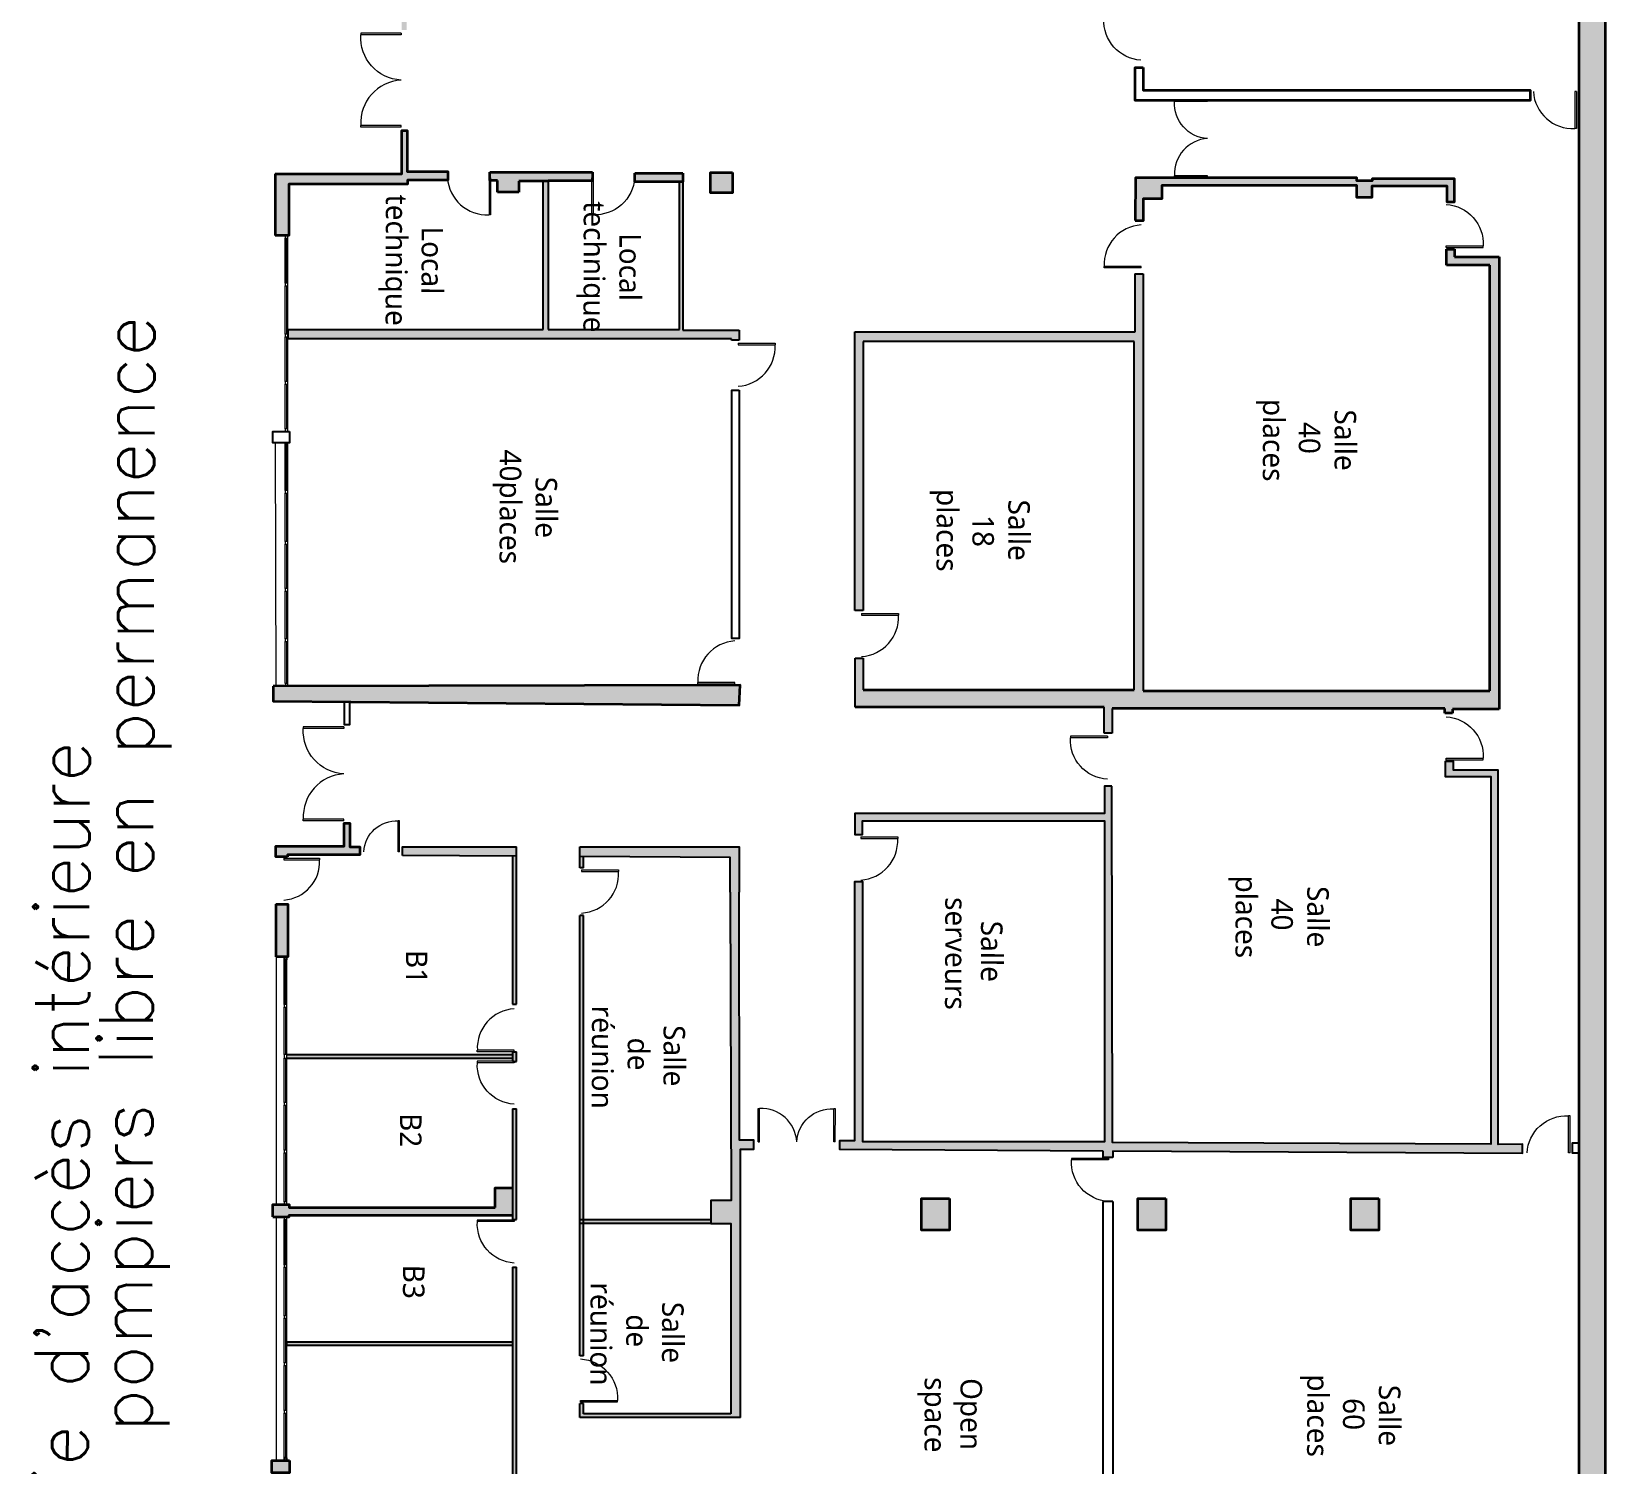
# Model space of a CAD drawing. Extents: x -6460 to -5341, y -3478 to -2628.
# Drawn here: x -6367.52 to -6338.22, y -3272.76 to -3246.09 of the extents above; entities that cross this region are included whole.
import ezdxf

# ---------------------------------------------------------------- set-up
doc = ezdxf.new("R2010")
doc.units = 0
doc.layers.add('11_EPAIS', color=4, linetype='CONTINUOUS')
for name, color, linetype, lineweight in [('Ar0-Hatch1', 1, 'CONTINUOUS', 5), ('Ar0-Texte1', 144, 'CONTINUOUS', 15), ('Ar0-Texte2', 6, 'CONTINUOUS', 15), ('Ar2-Coupe-Gras', 7, 'CONTINUOUS', 35), ('Ar2-Maçon', 7, 'CONTINUOUS', 35), ('Ar2-Vue-FIN', 9, 'CONTINUOUS', 9), ('Ar6-Cloison', 3, 'CONTINUOUS', 25), ('Ar7-Menuiserie', 4, 'CONTINUOUS', 9), ('Ar7-Porte', 4, 'CONTINUOUS', 9)]:
    doc.layers.add(name, color=color, linetype=linetype, lineweight=lineweight)
doc.styles.add('arial', font='arial.ttf', dxfattribs={"width": 0.9999})
doc.styles.get("Standard").update_dxf_attribs({"font": 'romans.shx'})

# ---------------------------------------------------------------- blocks, each defined once
blk = doc.blocks.new('porte')
at = {"layer": 'Ar7-Porte', "ltscale": 0.1}
for p, q in [((-0.03, 0.699), (0, 0.699)), ((-0.03, 0), (0, 0))]:
    blk.add_line(p, q, dxfattribs=at)
at = {"layer": 'Ar7-Porte'}
for points in [[(-0.03, 0), (-0.03, 0.699)], [(0, 0), (0, 0.699)]]:
    blk.add_lwpolyline(points, dxfattribs=at)
blk.add_arc((0.043, -0.043), 0.743, 3.3029, 93.3029, dxfattribs=at)

msp = doc.modelspace()

# ---------------------------------------------------------------- hatches: boundary and pattern name
at = {"layer": 'Ar0-Hatch1', "ltscale": 0.1}
h = msp.add_hatch(color=256, dxfattribs=at)
h.dxf.hatch_style = 1
h.paths.add_polyline_path([(-6361.601, -3229.391), (-6362.991, -3229.385), (-6362.989, -3232.703), (-6362.804, -3232.703), (-6362.804, -3232.703), (-6362.755, -3232.703), (-6362.755, -3229.882), (-6361.602, -3229.885)])
h.paths.add_polyline_path([(-6357.511, -3229.412), (-6359.778, -3229.401), (-6359.78, -3229.891), (-6357.514, -3229.898), (-6357.514, -3229.853), (-6357.514, -3229.853)])
h.paths.add_polyline_path([(-6353.549, -3229.432), (-6355.712, -3229.421), (-6355.714, -3229.903), (-6353.552, -3229.91), (-6353.552, -3229.865), (-6353.551, -3229.865)])
h.paths.add_polyline_path([(-6349.594, -3229.452), (-6351.739, -3229.441), (-6351.74, -3229.915), (-6349.597, -3229.922)])
h.paths.add_polyline_path([(-6345.617, -3229.472), (-6347.753, -3229.461), (-6347.755, -3229.928), (-6345.619, -3229.934), (-6345.619, -3229.889), (-6345.619, -3229.889)])
h.paths.add_polyline_path([(-6341.633, -3229.491), (-6343.785, -3229.481), (-6343.786, -3229.94), (-6341.638, -3229.946), (-6341.638, -3229.901), (-6341.635, -3229.901)])
h.paths.add_polyline_path([(-6338.225, -3229.509), (-6339.804, -3229.501), (-6339.805, -3229.952), (-6338.72, -3229.955), (-6338.72, -3277.426), (-6338.225, -3277.426)])
h.paths.add_polyline_path([(-6360.6, -3237.971), (-6358.509, -3237.971), (-6358.509, -3239.161), (-6358.794, -3239.161), (-6358.794, -3239.449), (-6358.434, -3239.449), (-6358.437, -3237.822), (-6358.513, -3237.822), (-6358.513, -3237.898), (-6360.702, -3237.898), (-6360.702, -3239.298), (-6362.715, -3239.298), (-6362.715, -3239.389), (-6360.711, -3239.389), (-6360.711, -3239.474), (-6360.6, -3239.474)])
h.paths.add_polyline_path([(-6360.599, -3240.263), (-6360.708, -3240.263), (-6360.708, -3240.285), (-6362.985, -3240.285), (-6362.985, -3240.438), (-6360.599, -3240.436), (-6360.599, -3240.374)])
h.paths.add_polyline_path([(-6359.767, -3248.698), (-6360.525, -3248.698), (-6360.525, -3247.934), (-6360.623, -3247.934), (-6360.623, -3248.74), (-6362.98, -3248.74), (-6362.98, -3249.89), (-6362.795, -3249.89), (-6362.795, -3249.89), (-6362.746, -3249.89), (-6362.727, -3249.89), (-6362.727, -3248.933), (-6360.522, -3248.933), (-6360.522, -3248.858), (-6359.767, -3248.858)])
h.paths.add_polyline_path([(-6354.332, -3258.259), (-6363.017, -3258.279), (-6363.017, -3258.556), (-6354.345, -3258.628)])
h.paths.add_polyline_path([(-6357.077, -3248.707), (-6358.989, -3248.707), (-6358.989, -3248.867), (-6358.846, -3248.867), (-6358.846, -3249.085), (-6358.447, -3249.085), (-6358.447, -3248.877), (-6357.905, -3248.877), (-6357.905, -3248.873), (-6357.077, -3248.873)])
h.paths.add_polyline_path([(-6355.396, -3248.729), (-6356.287, -3248.729), (-6356.287, -3248.89), (-6355.396, -3248.89)])
h.paths.add_polyline_path([(-6354.47, -3248.717), (-6354.881, -3248.717), (-6354.881, -3249.095), (-6354.47, -3249.095)])
h.paths.add_polyline_path([(-6346.477, -3248.949), (-6342.857, -3248.949), (-6342.857, -3249.178), (-6342.567, -3249.178), (-6342.567, -3248.964), (-6341.175, -3248.964), (-6341.175, -3249.263), (-6341.035, -3249.263), (-6341.035, -3248.833), (-6342.566, -3248.833), (-6342.566, -3248.871), (-6342.854, -3248.871), (-6342.854, -3248.814), (-6346.974, -3248.814), (-6346.976, -3249.607), (-6346.823, -3249.607), (-6346.823, -3249.198), (-6346.477, -3249.198)])
h.paths.add_polyline_path([(-6354.346, -3251.648), (-6355.396, -3251.648), (-6355.396, -3248.89), (-6355.456, -3248.89), (-6355.456, -3251.638), (-6357.905, -3251.638), (-6357.905, -3248.877), (-6357.993, -3248.877), (-6357.993, -3251.638), (-6362.743, -3251.638), (-6362.743, -3251.81), (-6354.491, -3251.81), (-6354.491, -3251.837), (-6354.346, -3251.837)])
h.paths.add_polyline_path([(-6360.822, -3241.567), (-6361.258, -3241.567), (-6361.258, -3241.522), (-6361.336, -3241.522), (-6361.336, -3241.54), (-6361.337, -3241.564), (-6362.733, -3241.564), (-6362.733, -3241.642), (-6360.94, -3241.642), (-6360.94, -3242.375), (-6360.856, -3242.375), (-6360.866, -3241.637), (-6360.822, -3241.637)])
h.paths.add_polyline_path([(-6358.433, -3240.148), (-6358.506, -3240.148), (-6358.506, -3240.375), (-6360.599, -3240.375), (-6360.599, -3240.436), (-6360.009, -3240.436), (-6360.009, -3240.744), (-6359.929, -3240.744), (-6359.929, -3240.44), (-6358.508, -3240.44), (-6358.508, -3241.58), (-6359.934, -3241.58), (-6359.934, -3241.562), (-6360.01, -3241.562), (-6360.01, -3241.586), (-6360.043, -3241.586), (-6360.043, -3241.648), (-6358.503, -3241.648), (-6358.503, -3242.34), (-6358.433, -3242.34)])
h.paths.add_polyline_path([(-6358.435, -3243.259), (-6358.521, -3243.259), (-6358.521, -3243.307), (-6359.496, -3243.307), (-6359.496, -3243.403), (-6358.525, -3243.403), (-6358.525, -3245.174), (-6362.749, -3245.174), (-6362.749, -3245.076), (-6362.801, -3245.076), (-6362.982, -3245.076), (-6362.982, -3245.288), (-6360.628, -3245.286), (-6360.628, -3246.062), (-6360.537, -3246.062), (-6360.537, -3245.347), (-6358.435, -3245.347)])
h.paths.add_polyline_path([(-6360.385, -3243.304), (-6360.881, -3243.304), (-6360.881, -3243.254), (-6360.91, -3243.254), (-6360.91, -3243.283), (-6360.94, -3243.283), (-6360.94, -3243.31), (-6362.739, -3243.31), (-6362.739, -3243.38), (-6361.295, -3243.38), (-6361.295, -3243.478), (-6361.205, -3243.478), (-6361.205, -3243.385), (-6360.385, -3243.385)])
h.paths.add_polyline_path([(-6358.44, -3234.615), (-6358.307, -3234.482), (-6358.363, -3234.423), (-6358.514, -3234.587), (-6358.511, -3234.681), (-6362.73, -3234.655), (-6362.73, -3234.722), (-6358.514, -3234.753), (-6358.514, -3236.93), (-6358.437, -3236.925)])
h.paths.add_polyline_path([(-6357.533, -3233.705), (-6357.475, -3233.705), (-6357.475, -3233.635), (-6357.529, -3233.635), (-6357.529, -3232.652), (-6357.606, -3232.652), (-6357.606, -3233.67), (-6357.715, -3233.801), (-6357.67, -3233.859)])
h.paths.add_polyline_path([(-6352.012, -3235.178), (-6356.984, -3235.178), (-6356.984, -3238.274), (-6356.899, -3238.274), (-6356.899, -3235.261), (-6354.049, -3235.261), (-6354.049, -3239.25), (-6353.98, -3239.25), (-6353.98, -3235.271), (-6352.012, -3235.271)])
h.paths.add_polyline_path([(-6357.514, -3229.903), (-6357.514, -3229.898), (-6357.622, -3229.897), (-6357.622, -3231.775), (-6357.523, -3231.775)])
h.paths.add_polyline_path([(-6347.954, -3235.199), (-6348.096, -3235.199), (-6348.096, -3239.285), (-6350.49, -3239.285), (-6350.49, -3239.205), (-6350.784, -3239.205), (-6350.784, -3239.268), (-6350.948, -3239.268), (-6350.948, -3239.25), (-6354.049, -3239.25), (-6354.049, -3239.26), (-6354.504, -3239.26), (-6354.504, -3239.165), (-6354.808, -3239.165), (-6354.808, -3239.248), (-6356.976, -3239.248), (-6356.976, -3245.314), (-6355.986, -3245.314), (-6355.986, -3245.146), (-6356.816, -3245.146), (-6356.816, -3239.389), (-6354.807, -3239.389), (-6354.807, -3239.472), (-6354.496, -3239.472), (-6354.496, -3239.404), (-6352.386, -3239.415), (-6350.782, -3239.415), (-6350.782, -3239.487), (-6350.483, -3239.487), (-6350.483, -3239.423), (-6348.102, -3239.423), (-6348.102, -3245.195), (-6350.071, -3245.195), (-6350.071, -3245.354), (-6347.952, -3245.354), (-6347.952, -3244.242), (-6347.902, -3244.242), (-6347.902, -3244.082), (-6347.954, -3244.082)])
h.paths.add_polyline_path([(-6350.833, -3235.187), (-6351.066, -3235.187), (-6351.066, -3235.266), (-6351.032, -3235.266), (-6351.032, -3239.25), (-6350.948, -3239.25), (-6350.948, -3235.279), (-6350.833, -3235.279)])
h.paths.add_polyline_path([(-6348.096, -3235.199), (-6349.946, -3235.199), (-6349.946, -3235.282), (-6348.096, -3235.282)], flags=17)
h.paths.add_polyline_path([(-6346.823, -3235.231), (-6346.977, -3235.231), (-6346.977, -3245.759), (-6346.823, -3245.759), (-6346.823, -3239.505), (-6346.49, -3239.505), (-6346.49, -3239.452), (-6342.831, -3239.452), (-6342.831, -3239.539), (-6342.522, -3239.539), (-6342.522, -3239.478), (-6338.72, -3239.478), (-6338.72, -3239.327), (-6342.523, -3239.327), (-6342.523, -3239.225), (-6342.852, -3239.225), (-6342.852, -3239.301), (-6344.005, -3239.301), (-6346.493, -3239.288), (-6346.493, -3239.215), (-6346.823, -3239.215)])
h.paths.add_polyline_path([(-6345.087, -3235.231), (-6346.823, -3235.231), (-6346.823, -3235.295), (-6345.087, -3235.295)], flags=17)
h.paths.add_polyline_path([(-6343.348, -3235.234), (-6344.203, -3235.227), (-6344.203, -3235.305), (-6344.085, -3235.305), (-6344.085, -3239.288), (-6344.005, -3239.288), (-6344.005, -3235.303), (-6343.348, -3235.303)])
h.paths.add_polyline_path([(-6338.72, -3235.245), (-6341.713, -3235.244), (-6341.722, -3235.058), (-6341.795, -3235.061), (-6341.795, -3235.246), (-6342.457, -3235.238), (-6342.457, -3235.308), (-6338.72, -3235.308)])
h.paths.add_polyline_path([(-6346.83, -3250.6), (-6346.978, -3250.6), (-6346.978, -3251.684), (-6352.195, -3251.684), (-6352.195, -3256.871), (-6352.042, -3256.871), (-6352.042, -3251.86), (-6346.999, -3251.86), (-6346.999, -3258.344), (-6352.042, -3258.344), (-6352.042, -3257.756), (-6352.186, -3257.756), (-6352.186, -3258.668), (-6347.554, -3258.668), (-6347.554, -3259.151), (-6347.405, -3259.151), (-6347.405, -3258.693), (-6341.218, -3258.693), (-6341.218, -3258.78), (-6341.074, -3258.78), (-6341.074, -3258.703), (-6340.204, -3258.703), (-6340.204, -3250.287), (-6341.038, -3250.287), (-6341.038, -3250.145), (-6341.185, -3250.145), (-6341.185, -3250.44), (-6340.38, -3250.44), (-6340.38, -3258.365), (-6346.83, -3258.365)])
h.paths.add_polyline_path([(-6362.744, -3262.331), (-6362.973, -3262.331), (-6362.972, -3263.314), (-6362.812, -3263.313), (-6362.812, -3263.313), (-6362.763, -3263.313), (-6362.744, -3263.313)])
h.paths.add_polyline_path([(-6362.717, -3272.686), (-6363.043, -3272.686), (-6363.043, -3272.919), (-6362.717, -3272.919)])
h.paths.add_polyline_path([(-6350.431, -3267.809), (-6350.952, -3267.809), (-6350.952, -3268.404), (-6350.431, -3268.404)])
h.paths.add_polyline_path([(-6346.406, -3267.809), (-6346.927, -3267.809), (-6346.927, -3268.404), (-6346.406, -3268.404)])
h.paths.add_polyline_path([(-6342.442, -3267.809), (-6342.963, -3267.809), (-6342.963, -3268.404), (-6342.442, -3268.404)])
h.paths.add_polyline_path([(-6358.563, -3274.748), (-6362.746, -3274.748), (-6362.746, -3274.756), (-6362.746, -3274.806), (-6362.746, -3274.817), (-6358.563, -3274.817)])
h.paths.add_polyline_path([(-6358.494, -3274.627), (-6358.563, -3274.627), (-6358.563, -3274.874), (-6358.494, -3274.874)])
h.paths.add_polyline_path([(-6358.494, -3269.089), (-6358.563, -3269.089), (-6358.563, -3273.742), (-6358.494, -3273.742)])
h.paths.add_polyline_path([(-6358.563, -3270.479), (-6362.763, -3270.479), (-6362.763, -3270.548), (-6358.563, -3270.548)])
h.paths.add_polyline_path([(-6354.322, -3266.893), (-6354.073, -3266.893), (-6354.073, -3266.728), (-6354.339, -3266.728), (-6354.345, -3262.11), (-6354.345, -3261.265), (-6357.314, -3261.265), (-6357.314, -3261.446), (-6354.512, -3261.464), (-6354.512, -3262.11), (-6354.494, -3267.847), (-6354.876, -3267.847), (-6354.876, -3268.279), (-6354.504, -3268.279), (-6354.504, -3271.817), (-6357.245, -3271.817), (-6357.245, -3271.627), (-6357.314, -3271.627), (-6357.314, -3271.886), (-6354.322, -3271.886)])
h.paths.add_polyline_path([(-6357.245, -3262.545), (-6357.314, -3262.545), (-6357.314, -3268.21), (-6357.245, -3268.21)], flags=17)
h.paths.add_polyline_path([(-6357.245, -3268.21), (-6357.314, -3268.21), (-6357.314, -3268.279), (-6357.245, -3268.279)], flags=17)
h.paths.add_polyline_path([(-6354.876, -3268.21), (-6357.245, -3268.21), (-6357.245, -3268.279), (-6354.876, -3268.279)], flags=17)
h.paths.add_polyline_path([(-6357.245, -3268.279), (-6357.314, -3268.279), (-6357.314, -3270.742), (-6357.245, -3270.742)], flags=17)
h.paths.add_polyline_path([(-6358.563, -3267.612), (-6358.89, -3267.612), (-6358.89, -3267.978), (-6362.722, -3267.978), (-6362.722, -3267.926), (-6363.026, -3267.926), (-6363.026, -3268.156), (-6362.719, -3268.156), (-6362.719, -3268.12), (-6358.563, -3268.12)])
h.paths.add_polyline_path([(-6358.494, -3266.145), (-6358.563, -3266.145), (-6358.563, -3268.204), (-6358.494, -3268.204)])
h.paths.add_polyline_path([(-6358.563, -3265.131), (-6362.763, -3265.131), (-6362.763, -3265.2), (-6358.563, -3265.2)])
h.paths.add_polyline_path([(-6358.494, -3265.08), (-6358.533, -3265.08), (-6358.533, -3265.083), (-6358.563, -3265.083), (-6358.563, -3265.257), (-6358.533, -3265.257), (-6358.494, -3265.26)])
h.paths.add_polyline_path([(-6361.404, -3261.264), (-6361.592, -3261.264), (-6361.592, -3260.828), (-6361.701, -3260.828), (-6361.701, -3261.255), (-6362.973, -3261.255), (-6362.973, -3261.45), (-6362.755, -3261.45), (-6362.755, -3261.414), (-6361.404, -3261.414)])
h.paths.add_polyline_path([(-6358.494, -3261.265), (-6360.612, -3261.265), (-6360.612, -3261.426), (-6358.494, -3261.439)])
h.paths.add_polyline_path([(-6358.494, -3261.439), (-6358.563, -3261.439), (-6358.563, -3264.195), (-6358.494, -3264.195)])
h.paths.add_polyline_path([(-6357.245, -3261.447), (-6357.314, -3261.446), (-6357.314, -3261.66), (-6357.245, -3261.66)], flags=17)
h.paths.add_polyline_path([(-6347.414, -3260.139), (-6347.549, -3260.139), (-6347.549, -3260.644), (-6352.196, -3260.644), (-6352.196, -3261.037), (-6352.055, -3261.037), (-6352.055, -3260.785), (-6347.55, -3260.785), (-6347.55, -3266.76), (-6352.048, -3266.76), (-6352.048, -3261.918), (-6352.2, -3261.918), (-6352.2, -3266.737), (-6352.48, -3266.737), (-6352.48, -3266.893), (-6347.577, -3266.922), (-6347.577, -3267.047), (-6347.393, -3267.047), (-6347.393, -3266.923), (-6339.772, -3266.969), (-6339.772, -3266.798), (-6340.224, -3266.807), (-6340.224, -3259.839), (-6341.054, -3259.839), (-6341.054, -3259.679), (-6341.208, -3259.679), (-6341.208, -3259.955), (-6340.356, -3259.955), (-6340.356, -3266.803), (-6347.4, -3266.768)])
h.paths.add_polyline_path([(-6360.206, -3237.668), (-6360.214, -3240.588), (-6359.254, -3240.59), (-6359.246, -3237.671)], flags=9)
h.paths.add_polyline_path([(-6357.514, -3232.693), (-6344.051, -3232.585), (-6344.068, -3230.336), (-6357.532, -3230.443)], flags=9)
h.paths.add_polyline_path([(-6354.519, -3278.807), (-6354.519, -3279.289), (-6354.39, -3279.289), (-6354.39, -3278.807)], flags=9)
h.paths.add_polyline_path([(-6362.243, -3278.911), (-6362.243, -3279.394), (-6362.114, -3279.394), (-6362.114, -3278.911)], flags=9)
h.paths.add_polyline_path([(-6362.573, -3281.789), (-6362.092, -3281.789), (-6362.092, -3281.661), (-6362.573, -3281.661)], flags=9)
h.paths.add_polyline_path([(-6351.5, -3277.333), (-6351.5, -3276.838), (-6351.628, -3276.838), (-6351.628, -3277.333)], flags=9)
h.paths.add_polyline_path([(-6352.934, -3277.773), (-6352.934, -3278.254), (-6352.805, -3278.254), (-6352.805, -3277.773)], flags=9)
h.paths.add_polyline_path([(-6362.802, -3280.923), (-6362.802, -3281.231), (-6362.631, -3281.231), (-6362.631, -3280.923)], flags=9)
h.paths.add_polyline_path([(-6351.686, -3277.421), (-6351.947, -3277.421), (-6351.947, -3277.592), (-6351.686, -3277.592)], flags=9)
h.paths.add_polyline_path([(-6359.353, -3282.437), (-6359.353, -3283.86), (-6358.78, -3283.86), (-6358.78, -3282.437)], flags=9)
h.paths.add_polyline_path([(-6363.882, -3280.701), (-6363.882, -3281.304), (-6363.31, -3281.304), (-6363.31, -3280.701)], flags=9)
h.paths.add_polyline_path([(-6359.482, -3279.025), (-6359.482, -3279.443), (-6359.118, -3279.443), (-6359.118, -3279.025)], flags=9)
h.paths.add_polyline_path([(-6361.449, -3280.899), (-6361.449, -3281.62), (-6361.209, -3281.62), (-6361.209, -3280.899)], flags=9)
h.paths.add_polyline_path([(-6361.713, -3282.998), (-6361.713, -3284.786), (-6360.956, -3284.786), (-6360.956, -3282.998)], flags=9)

# ---------------------------------------------------------------- linework, layer by layer
at = {"layer": '11_EPAIS'}
for p, q in [((-6346.987, -3250.6), (-6346.83, -3250.6)), ((-6352.042, -3256.871), (-6352.195, -3256.871)), ((-6352.186, -3258.668), (-6352.186, -3257.756)), ((-6352.186, -3257.756), (-6352.042, -3257.756)), ((-6352.042, -3257.756), (-6352.042, -3258.344)), ((-6347.554, -3259.151), (-6347.554, -3258.668)), ((-6347.405, -3258.693), (-6347.405, -3259.151)), ((-6347.405, -3259.151), (-6347.554, -3259.151))]:
    msp.add_line(p, q, dxfattribs=at)
for points in [[(-6354.347, -3252.765), (-6354.347, -3257.391), (-6354.484, -3257.391), (-6354.484, -3252.765)], [(-6362.714, -3253.536), (-6362.714, -3253.745), (-6363.024, -3253.745), (-6363.024, -3253.536)], [(-6338.72, -3266.965), (-6338.72, -3266.783), (-6338.848, -3266.783), (-6338.848, -3266.965)]]:
    msp.add_lwpolyline(points, close=True, dxfattribs=at)
for points in [[(-6361.598, -3258.568), (-6361.598, -3258.999), (-6361.693, -3258.999), (-6361.69, -3258.567)], [(-6362.973, -3261.255), (-6362.973, -3261.45)], [(-6357.314, -3261.66), (-6357.314, -3261.265)], [(-6357.245, -3262.545), (-6357.314, -3262.545)], [(-6358.563, -3264.195), (-6358.494, -3264.195)], [(-6358.563, -3265.08), (-6358.563, -3265.26)], [(-6358.563, -3265.08), (-6358.494, -3265.08)], [(-6358.563, -3265.26), (-6358.494, -3265.26)], [(-6358.494, -3265.26), (-6358.494, -3265.08)], [(-6358.563, -3266.145), (-6358.494, -3266.145)], [(-6358.563, -3268.204), (-6358.494, -3268.204)], [(-6358.563, -3269.089), (-6358.494, -3269.089)], [(-6357.245, -3270.742), (-6357.314, -3270.742)]]:
    msp.add_lwpolyline(points, dxfattribs=at)
at = {"layer": 'Ar2-Maçon'}
for p, q in [((-6358.989, -3248.707), (-6357.077, -3248.707)), ((-6358.989, -3248.867), (-6358.989, -3248.707)), ((-6358.846, -3248.867), (-6358.989, -3248.867)), ((-6358.846, -3249.085), (-6358.846, -3248.867)), ((-6357.077, -3248.873), (-6357.905, -3248.873)), ((-6357.077, -3248.707), (-6357.077, -3248.873)), ((-6356.287, -3248.89), (-6356.287, -3248.729)), ((-6356.287, -3248.729), (-6355.396, -3248.729)), ((-6358.447, -3249.085), (-6358.846, -3249.085)), ((-6357.905, -3248.877), (-6358.447, -3248.877)), ((-6358.447, -3248.877), (-6358.447, -3249.085)), ((-6355.396, -3248.89), (-6356.287, -3248.89)), ((-6341.185, -3250.44), (-6341.185, -3250.145)), ((-6341.185, -3250.145), (-6341.038, -3250.145)), ((-6341.038, -3250.145), (-6341.038, -3250.287)), ((-6341.038, -3250.287), (-6340.204, -3250.287)), ((-6340.204, -3250.287), (-6340.204, -3258.703)), ((-6340.38, -3250.44), (-6341.185, -3250.44)), ((-6340.38, -3258.365), (-6340.38, -3250.44)), ((-6352.042, -3258.344), (-6346.999, -3258.344)), ((-6346.83, -3258.365), (-6340.38, -3258.365)), ((-6347.554, -3258.668), (-6352.186, -3258.668)), ((-6341.218, -3258.693), (-6347.405, -3258.693)), ((-6341.218, -3258.78), (-6341.218, -3258.693)), ((-6341.074, -3258.78), (-6341.218, -3258.78)), ((-6340.204, -3258.703), (-6341.074, -3258.703)), ((-6341.074, -3258.703), (-6341.074, -3258.78))]:
    msp.add_line(p, q, dxfattribs=at)
at = {"layer": 'Ar2-Maçon', "ltscale": 0.1}
msp.add_line((-6355.396, -3248.729), (-6355.396, -3248.89), dxfattribs=at)
at = {"layer": 'Ar2-Maçon'}
for points in [[(-6338.225, -3278.054), (-6338.225, -3229.509), (-6339.804, -3229.501), (-6339.805, -3229.952), (-6338.72, -3229.955), (-6338.72, -3277.456)], [(-6346.827, -3246.764), (-6346.827, -3247.184), (-6339.624, -3247.184), (-6339.624, -3247.375), (-6346.978, -3247.375), (-6346.978, -3246.764), (-6346.827, -3246.764)], [(-6362.98, -3248.74), (-6360.623, -3248.74), (-6360.623, -3247.934), (-6360.525, -3247.934), (-6360.525, -3248.698), (-6359.767, -3248.698), (-6359.767, -3248.858), (-6360.522, -3248.858), (-6360.522, -3248.933), (-6362.727, -3248.933), (-6362.727, -3249.89), (-6362.98, -3249.89)], [(-6362.98, -3248.74), (-6362.98, -3249.89)], [(-6346.976, -3249.607), (-6346.823, -3249.607), (-6346.823, -3249.198), (-6346.477, -3249.198), (-6346.477, -3248.949), (-6342.857, -3248.949), (-6342.857, -3249.178), (-6342.567, -3249.178), (-6342.567, -3248.964), (-6341.175, -3248.964), (-6341.175, -3249.263), (-6341.035, -3249.263), (-6341.035, -3248.833), (-6342.566, -3248.833), (-6342.566, -3248.871), (-6342.854, -3248.871), (-6342.854, -3248.814), (-6346.974, -3248.814), (-6346.976, -3249.607)], [(-6363.017, -3258.279), (-6363.017, -3258.556), (-6354.345, -3258.628), (-6354.332, -3258.259), (-6363.017, -3258.279)], [(-6362.973, -3262.331), (-6362.972, -3263.314)], [(-6362.973, -3262.331), (-6362.744, -3262.331), (-6362.744, -3263.313), (-6362.972, -3263.314)], [(-6358.89, -3267.978), (-6358.89, -3267.612), (-6358.563, -3267.612)], [(-6363.026, -3268.156), (-6363.026, -3267.926), (-6362.722, -3267.926), (-6362.722, -3267.978), (-6358.89, -3267.978)], [(-6363.026, -3268.156), (-6362.719, -3268.156), (-6362.719, -3268.12), (-6358.563, -3268.12)]]:
    msp.add_lwpolyline(points, dxfattribs=at)
for points in [[(-6354.47, -3248.717), (-6354.47, -3249.095), (-6354.881, -3249.095), (-6354.881, -3248.717)], [(-6362.755, -3261.45), (-6362.973, -3261.45), (-6362.973, -3261.255), (-6361.701, -3261.255), (-6361.701, -3260.828), (-6361.592, -3260.828), (-6361.592, -3261.264), (-6361.404, -3261.264), (-6361.404, -3261.414), (-6362.755, -3261.414), (-6362.755, -3261.45)], [(-6350.431, -3267.809), (-6350.431, -3268.404), (-6350.952, -3268.404), (-6350.952, -3267.809)], [(-6346.406, -3267.809), (-6346.406, -3268.404), (-6346.927, -3268.404), (-6346.927, -3267.809)], [(-6342.442, -3267.809), (-6342.442, -3268.404), (-6342.963, -3268.404), (-6342.963, -3267.809)], [(-6362.717, -3272.686), (-6362.717, -3272.919), (-6363.043, -3272.919), (-6363.043, -3272.686)]]:
    msp.add_lwpolyline(points, close=True, dxfattribs=at)
at = {"layer": 'Ar2-Vue-FIN'}
for points in [[(-6362.98, -3253.745), (-6362.969, -3258.278)], [(-6362.967, -3263.314), (-6362.967, -3267.926)], [(-6362.967, -3268.156), (-6362.967, -3272.686)]]:
    msp.add_lwpolyline(points, dxfattribs=at)
at = {"layer": 'Ar6-Cloison'}
for p, q in [((-6357.905, -3248.873), (-6357.905, -3251.638)), ((-6357.993, -3251.638), (-6357.993, -3248.877)), ((-6355.456, -3251.638), (-6355.456, -3248.89)), ((-6355.396, -3248.89), (-6355.396, -3251.648)), ((-6346.978, -3251.684), (-6346.978, -3250.6)), ((-6346.83, -3250.6), (-6346.83, -3258.365)), ((-6362.743, -3251.81), (-6362.743, -3251.638)), ((-6362.743, -3251.638), (-6357.993, -3251.638)), ((-6357.905, -3251.638), (-6355.456, -3251.638)), ((-6355.396, -3251.648), (-6354.346, -3251.648)), ((-6354.346, -3251.648), (-6354.346, -3251.837)), ((-6352.195, -3256.871), (-6352.195, -3251.684)), ((-6352.195, -3251.684), (-6346.978, -3251.684)), ((-6354.491, -3251.81), (-6362.743, -3251.81)), ((-6354.491, -3251.837), (-6354.491, -3251.81)), ((-6354.346, -3251.837), (-6354.491, -3251.837)), ((-6354.491, -3251.837), (-6354.491, -3251.837)), ((-6346.999, -3251.86), (-6352.042, -3251.86)), ((-6352.042, -3251.86), (-6352.042, -3256.871)), ((-6346.999, -3258.344), (-6346.999, -3251.86))]:
    msp.add_line(p, q, dxfattribs=at)
for points in [[(-6347.393, -3266.923), (-6339.772, -3266.969), (-6339.772, -3266.798), (-6340.224, -3266.807), (-6340.224, -3259.839), (-6341.054, -3259.839), (-6341.054, -3259.679), (-6341.208, -3259.679), (-6341.208, -3259.955), (-6340.356, -3259.955), (-6340.356, -3266.803), (-6347.4, -3266.768), (-6347.414, -3260.139)], [(-6347.414, -3260.139), (-6347.549, -3260.139), (-6347.549, -3260.644), (-6352.196, -3260.644), (-6352.196, -3261.037), (-6352.055, -3261.037), (-6352.055, -3260.785), (-6347.55, -3260.785), (-6347.55, -3266.76), (-6352.048, -3266.76), (-6352.048, -3261.918), (-6352.2, -3261.918), (-6352.2, -3266.737), (-6352.48, -3266.737), (-6352.48, -3266.893), (-6347.577, -3266.922)], [(-6360.612, -3261.426), (-6360.612, -3261.265), (-6358.494, -3261.265)], [(-6358.494, -3261.439), (-6360.612, -3261.426)], [(-6358.563, -3261.439), (-6358.563, -3264.195)], [(-6358.494, -3264.195), (-6358.494, -3261.265)], [(-6357.314, -3261.265), (-6354.345, -3261.265), (-6354.345, -3262.11)], [(-6354.512, -3262.11), (-6354.512, -3261.464), (-6357.314, -3261.446)], [(-6357.245, -3261.66), (-6357.245, -3261.439)], [(-6357.245, -3261.66), (-6357.314, -3261.66)], [(-6354.512, -3262.11), (-6354.494, -3267.847), (-6354.876, -3267.847), (-6354.876, -3268.279), (-6354.504, -3268.279), (-6354.504, -3271.817)], [(-6354.322, -3271.886), (-6354.322, -3266.893), (-6354.073, -3266.893), (-6354.073, -3266.728), (-6354.339, -3266.728), (-6354.345, -3262.11)], [(-6357.314, -3270.742), (-6357.314, -3262.545)], [(-6357.245, -3270.742), (-6357.245, -3262.545)], [(-6362.763, -3263.313), (-6362.812, -3263.313), (-6362.812, -3263.363), (-6362.763, -3263.363), (-6362.763, -3263.313)], [(-6362.763, -3265.131), (-6358.563, -3265.131)], [(-6362.763, -3265.2), (-6358.563, -3265.2)], [(-6358.563, -3266.145), (-6358.563, -3268.204)], [(-6358.494, -3268.204), (-6358.494, -3266.145)], [(-6347.577, -3266.922), (-6347.577, -3267.047)], [(-6347.393, -3266.923), (-6347.393, -3267.047)], [(-6347.393, -3267.047), (-6347.577, -3267.047)], [(-6347.577, -3267.869), (-6347.577, -3277.456)], [(-6347.393, -3267.869), (-6347.577, -3267.869)], [(-6347.393, -3267.869), (-6347.393, -3277.433)], [(-6354.876, -3268.21), (-6357.314, -3268.21)], [(-6354.876, -3268.279), (-6357.314, -3268.279)], [(-6358.563, -3269.089), (-6358.563, -3273.742)], [(-6358.494, -3273.742), (-6358.494, -3269.089)], [(-6358.563, -3270.548), (-6362.763, -3270.548), (-6362.763, -3270.479), (-6358.563, -3270.479)], [(-6357.314, -3271.886), (-6357.314, -3271.627)], [(-6357.245, -3271.627), (-6357.314, -3271.627)], [(-6357.245, -3271.817), (-6357.245, -3271.627)], [(-6354.322, -3271.886), (-6357.314, -3271.886)], [(-6354.504, -3271.817), (-6357.245, -3271.817)], [(-6362.765, -3272.637), (-6362.814, -3272.637), (-6362.814, -3272.686), (-6362.765, -3272.686), (-6362.765, -3272.637)], [(-6362.814, -3272.686), (-6362.814, -3272.686)]]:
    msp.add_lwpolyline(points, dxfattribs=at)
at = {"layer": 'Ar7-Menuiserie'}
for points in [[(-6362.795, -3249.89), (-6362.795, -3250.827)], [(-6362.746, -3249.89), (-6362.795, -3249.89), (-6362.795, -3249.939), (-6362.746, -3249.939), (-6362.746, -3249.89)], [(-6362.795, -3250.778), (-6362.795, -3249.939)], [(-6362.771, -3249.939), (-6362.771, -3250.778)], [(-6362.746, -3250.778), (-6362.746, -3249.939)], [(-6362.746, -3250.778), (-6362.795, -3250.778), (-6362.795, -3250.827), (-6362.746, -3250.827), (-6362.746, -3250.778)], [(-6362.795, -3251.727), (-6362.795, -3250.827)], [(-6362.771, -3250.827), (-6362.771, -3251.727)], [(-6362.746, -3251.727), (-6362.746, -3250.827)], [(-6362.746, -3251.727), (-6362.795, -3251.727), (-6362.795, -3251.776), (-6362.746, -3251.776), (-6362.746, -3251.727)], [(-6362.795, -3252.604), (-6362.795, -3251.776)], [(-6362.771, -3251.776), (-6362.771, -3252.604)], [(-6362.746, -3252.604), (-6362.746, -3251.776)], [(-6362.746, -3252.604), (-6362.795, -3252.604), (-6362.795, -3252.653), (-6362.746, -3252.653), (-6362.746, -3252.604)], [(-6362.795, -3253.49), (-6362.795, -3252.653)], [(-6362.771, -3252.653), (-6362.771, -3253.49)], [(-6362.746, -3253.49), (-6362.746, -3252.653)], [(-6362.746, -3253.49), (-6362.795, -3253.49), (-6362.795, -3253.54), (-6362.746, -3253.54), (-6362.746, -3253.49)], [(-6362.795, -3253.54), (-6362.795, -3253.54)], [(-6362.795, -3254.351), (-6362.795, -3253.745)], [(-6362.795, -3253.745), (-6362.795, -3254.682)], [(-6362.795, -3254.633), (-6362.795, -3253.794)], [(-6362.771, -3253.745), (-6362.771, -3254.351)], [(-6362.771, -3253.794), (-6362.771, -3254.633)], [(-6362.746, -3254.351), (-6362.746, -3253.745)], [(-6362.746, -3254.633), (-6362.746, -3253.794)], [(-6362.746, -3254.633), (-6362.795, -3254.633), (-6362.795, -3254.682), (-6362.746, -3254.682), (-6362.746, -3254.633)], [(-6362.795, -3255.582), (-6362.795, -3254.682)], [(-6362.771, -3254.682), (-6362.771, -3255.582)], [(-6362.746, -3255.582), (-6362.746, -3254.682)], [(-6362.746, -3255.582), (-6362.795, -3255.582), (-6362.795, -3255.632), (-6362.746, -3255.632), (-6362.746, -3255.582)], [(-6362.795, -3256.459), (-6362.795, -3255.632)], [(-6362.771, -3255.632), (-6362.771, -3256.459)], [(-6362.746, -3256.459), (-6362.746, -3255.632)], [(-6362.746, -3256.459), (-6362.795, -3256.459), (-6362.795, -3256.509), (-6362.746, -3256.509), (-6362.746, -3256.459)], [(-6362.795, -3257.395), (-6362.795, -3256.509)], [(-6362.771, -3256.509), (-6362.771, -3257.395)], [(-6362.746, -3257.395), (-6362.746, -3256.509)], [(-6362.746, -3257.395), (-6362.795, -3257.395), (-6362.795, -3257.444), (-6362.746, -3257.444), (-6362.746, -3257.395)], [(-6362.795, -3258.229), (-6362.795, -3257.444)], [(-6362.771, -3257.444), (-6362.771, -3258.229)], [(-6362.746, -3258.229), (-6362.746, -3257.444)], [(-6362.744, -3258.229), (-6362.793, -3258.229), (-6362.793, -3258.278), (-6362.744, -3258.278), (-6362.744, -3258.229)], [(-6362.812, -3263.313), (-6362.812, -3264.251)], [(-6362.812, -3264.202), (-6362.812, -3263.363)], [(-6362.788, -3263.363), (-6362.788, -3264.202)], [(-6362.763, -3264.202), (-6362.763, -3263.363)], [(-6362.763, -3264.202), (-6362.812, -3264.202), (-6362.812, -3264.251), (-6362.763, -3264.251), (-6362.763, -3264.202)], [(-6362.812, -3265.131), (-6362.812, -3264.251)], [(-6362.788, -3264.251), (-6362.788, -3265.131)], [(-6362.763, -3265.131), (-6362.763, -3264.251)], [(-6362.763, -3265.131), (-6362.812, -3265.131), (-6362.812, -3265.2), (-6362.763, -3265.2), (-6362.763, -3265.131)], [(-6362.812, -3266.028), (-6362.812, -3265.2)], [(-6362.788, -3265.2), (-6362.788, -3266.028)], [(-6362.763, -3266.028), (-6362.763, -3265.2)], [(-6362.763, -3266.028), (-6362.812, -3266.028), (-6362.812, -3266.077), (-6362.763, -3266.077), (-6362.763, -3266.028)], [(-6362.812, -3266.914), (-6362.812, -3266.077)], [(-6362.788, -3266.077), (-6362.788, -3266.914)], [(-6362.763, -3266.914), (-6362.763, -3266.077)], [(-6362.763, -3266.914), (-6362.812, -3266.914), (-6362.812, -3266.963), (-6362.763, -3266.963), (-6362.763, -3266.914)], [(-6362.812, -3266.963), (-6362.812, -3266.963)], [(-6362.812, -3267.877), (-6362.812, -3266.963)], [(-6362.788, -3266.963), (-6362.788, -3267.877)], [(-6362.763, -3267.877), (-6362.763, -3266.963)], [(-6362.763, -3267.877), (-6362.812, -3267.877), (-6362.812, -3267.926), (-6362.763, -3267.926), (-6362.763, -3267.877)], [(-6362.814, -3268.156), (-6362.814, -3269.093)], [(-6362.765, -3268.156), (-6362.814, -3268.156), (-6362.814, -3268.205), (-6362.765, -3268.205), (-6362.765, -3268.156)], [(-6362.814, -3269.044), (-6362.814, -3268.205)], [(-6362.812, -3267.926), (-6362.812, -3267.926)], [(-6362.789, -3268.205), (-6362.789, -3269.044)], [(-6362.765, -3269.044), (-6362.765, -3268.205)], [(-6362.765, -3269.044), (-6362.814, -3269.044), (-6362.814, -3269.093), (-6362.765, -3269.093), (-6362.765, -3269.044)], [(-6362.814, -3269.993), (-6362.814, -3269.093)], [(-6362.789, -3269.093), (-6362.789, -3269.993)], [(-6362.765, -3269.993), (-6362.765, -3269.093)], [(-6362.765, -3269.993), (-6362.814, -3269.993), (-6362.814, -3270.042), (-6362.765, -3270.042), (-6362.765, -3269.993)], [(-6362.814, -3270.87), (-6362.814, -3270.042)], [(-6362.789, -3270.042), (-6362.789, -3270.87)], [(-6362.765, -3270.87), (-6362.765, -3270.042)], [(-6362.765, -3270.87), (-6362.814, -3270.87), (-6362.814, -3270.919), (-6362.765, -3270.919), (-6362.765, -3270.87)], [(-6362.814, -3271.756), (-6362.814, -3270.919)], [(-6362.789, -3270.919), (-6362.789, -3271.756)], [(-6362.765, -3271.756), (-6362.765, -3270.919)], [(-6362.765, -3271.756), (-6362.814, -3271.756), (-6362.814, -3271.805), (-6362.765, -3271.805), (-6362.765, -3271.756)], [(-6362.814, -3271.805), (-6362.814, -3271.805)], [(-6362.814, -3272.637), (-6362.814, -3271.805)], [(-6362.789, -3271.805), (-6362.789, -3272.637)], [(-6362.765, -3272.637), (-6362.765, -3271.805)]]:
    msp.add_lwpolyline(points, dxfattribs=at)

# ---------------------------------------------------------------- block references
at = {"layer": 'Ar2-Coupe-Gras', "xscale": -1.075371593401891, "yscale": 1.075371593401891, "zscale": 1.075371593401891, "rotation": 90}
msp.add_blockref('porte', (-6361.707, -3259.066), dxfattribs=at)
at = {"layer": 'Ar7-Porte'}
for p, xscale, yscale, zscale, rotation in [((-6346.871, -3245.853), -0.983492899062769, 0.983492899062769, 0.983492899062769, 90), ((-6360.639, -3246.153), -1.075371593401891, 1.075371593401891, 1.075371593401891, 90), ((-6360.639, -3247.84), 1.075371593401891, 1.075371593401891, 1.075371593401891, 89.99999999999997), ((-6345.63, -3247.393), -0.8818067654755606, 0.8818067654755606, 0.8818067654755606, 90), ((-6338.795, -3247.21), 0.983492899062769, 0.983492899062769, 0.983492899062769, 180), ((-6345.63, -3248.776), 0.8818067654755606, 0.8818067654755606, 0.8818067654755606, 89.99999999999997), ((-6359.003, -3248.814), 0.983492899062769, 0.983492899062769, 0.983492899062769, 180), ((-6357.065, -3248.814), -0.983492899062769, 0.983492899062769, 0.983492899062769, 180), ((-6341.189, -3250.084), -0.983492899062769, 0.983492899062769, 0.983492899062769, 270), ((-6346.866, -3250.464), 0.983492899062769, 0.983492899062769, 0.983492899062769, 89.99999999999999), ((-6354.367, -3251.923), 0.983492899062769, 0.983492899062769, 0.983492899062769, 270), ((-6352.07, -3256.952), 0.983492899062769, 0.983492899062769, 0.983492899062769, 270), ((-6354.427, -3258.207), 0.983492899062769, 0.983492899062769, 0.983492899062769, 89.99999999999999), ((-6341.189, -3259.618), -0.983492899062769, 0.983492899062769, 0.983492899062769, 270), ((-6347.495, -3259.236), -0.983492899062769, 0.983492899062769, 0.983492899062769, 90), ((-6361.707, -3260.753), 1.075371593401891, 1.075371593401891, 1.075371593401891, 89.99999999999997), ((-6352.085, -3261.113), 0.983492899062769, 0.983492899062769, 0.983492899062769, 270), ((-6362.823, -3261.508), 0.9536794004615192, 0.9536794004615192, 0.9536794004615192, 270), ((-6357.279, -3261.727), 0.983492899062769, 0.983492899062769, 0.983492899062769, 270), ((-6358.533, -3265.054), 0.983492899062769, 0.983492899062769, 0.983492899062769, 89.99999999999999), ((-6358.533, -3265.286), -0.983492899062769, 0.983492899062769, 0.983492899062769, 90), ((-6353.968, -3266.756), 0.8818067654755594, 0.8818067654755594, 0.8818067654755594, 359.8788437207981), ((-6352.585, -3266.759), -0.8818067654755594, 0.8818067654755605, 0.8818067654755606, 359.8788437207981), ((-6347.476, -3267.095), -0.983492899062769, 0.983492899062769, 0.983492899062769, 90), ((-6358.533, -3268.242), -0.983492899062769, 0.983492899062769, 0.983492899062769, 90), ((-6357.299, -3271.57), -0.983492899062769, 0.983492899062769, 0.983492899062769, 270)]:
    msp.add_blockref('porte', p, dxfattribs=dict(at, xscale=xscale, yscale=yscale, zscale=zscale, rotation=rotation))
for p, xscale, yscale, zscale in [((-6360.692, -3261.357), -0.8175627794832823, 0.8175627794832823, 0.8175627794832823), ((-6338.914, -3266.963), -0.983492899062769, 0.983492899062769, 0.983492899062769)]:
    msp.add_blockref('porte', p, dxfattribs=dict(at, xscale=xscale, yscale=yscale, zscale=zscale))

# ---------------------------------------------------------------- texts
at = {"layer": 'Ar0-Texte1', "char_height": 0.4, "attachment_point": 1, "rotation": 269.8435, "style": 'arial'}
for s, insert in [('\\pi0.14563;{\\fSegoe UI Light|b0|i0|c0|p34;\\W0.99739;Local \\P\\pi-0.44515;technique}', (-6359.856, -3249.577)), ('\\pi0.14563;{\\fSegoe UI Light|b0|i0|c0|p34;\\W0.99739;Local \\P\\pi-0.44515;technique}', (-6356.174, -3249.7)), ('\\pi0.20197;{\\fSegoe UI Light|b0|i0|c0|p34;\\W0.99739;Salle \\P\\pi0.43525;40 \\P\\pi0.00931;places}', (-6342.864, -3252.926)), ('\\pi0.20197;{\\fSegoe UI Light|b0|i0|c0|p34;\\W0.99739;Salle \\P\\pi-0.30452;40places}', (-6357.735, -3254.179)), ('\\pi0.20197;{\\fSegoe UI Light|b0|i0|c0|p34;\\W0.99739;Salle \\P\\pi0.49103;18 \\P\\pi0.00931;places}', (-6348.937, -3254.603)), ('\\pi0.20197;{\\fSegoe UI Light|b0|i0|c0|p34;\\W0.99739;Salle \\P\\pi0.43525;40 \\P\\pi0.00931;places}', (-6343.374, -3261.797)), ('\\pi0.20197;{\\fSegoe UI Light|b0|i0|c0|p34;\\W0.99739;Salle \\P\\pi-0.23691;serveurs}', (-6349.445, -3262.442)), ('\\pi0.51064;{\\fSegoe UI Light|b0|i0|c0|p34;\\W0.99739;B1}', (-6360.147, -3262.677)), ('\\pi0.20197;{\\fSegoe UI Light|b0|i0|c0|p34;\\W0.99739;Salle \\P\\pi0.43483;de \\P\\pi-0.15748;réunion}', (-6355.353, -3264.385)), ('\\pi0.45751;{\\fSegoe UI Light|b0|i0|c0|p34;\\W0.99739;B2}', (-6360.256, -3265.767)), ('\\pi0.46015;{\\fSegoe UI Light|b0|i0|c0|p34;\\W0.99739;B3}', (-6360.201, -3268.586)), ('\\pi0.20197;{\\fSegoe UI Light|b0|i0|c0|p34;\\W0.99739;Salle \\P\\pi0.43483;de \\P\\pi-0.15748;réunion}', (-6355.38, -3269.535)), ('\\pi0.20197;{\\fSegoe UI Light|b0|i0|c0|p34;\\W0.99739;Salle \\P\\pi0.44985;60 \\P\\pi0.00931;places}', (-6342.041, -3271.08)), ('\\pi0.07566;{\\fSegoe UI Light|b0|i0|c0|p34;\\W0.99739;Open \\P\\pi0.05994;space}', (-6349.827, -3271.08))]:
    msp.add_mtext_dynamic_manual_height_columns(s, width=1.42637, gutter_width=1, heights=[0], dxfattribs=dict(at, insert=insert))
at = {"layer": 'Ar0-Texte2', "char_height": 1, "width": 40, "attachment_point": 5, "rotation": 89.8435}
for s, insert in [('{Voie engin pompiers libre en permanence}', (-6365.597, -3265.586)), ("{Voie d'accès intérieure}", (-6366.954, -3267.011))]:
    msp.add_mtext(s, dxfattribs=dict(at, insert=insert))

doc.saveas('drawing.dxf')
